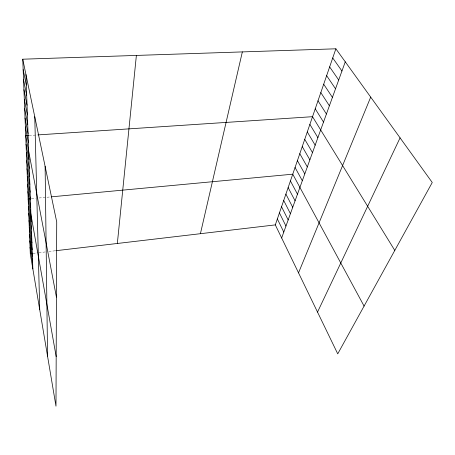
<?xml version="1.0" encoding="UTF-8"?>
<svg xmlns="http://www.w3.org/2000/svg" width="455" height="455" viewBox="0 0 455 455"><rect width="100%" height="100%" fill="white"/><g stroke="black" fill="none" stroke-linecap="round" stroke-linejoin="round"><path stroke-width="0.34" stroke-dasharray="2.27 1.71" d="M32.965 253.395L38.3 252.77M38.965 252.69L45.591 251.911M48.901 251.524L55.14 250.79M31.583 198.693L35.672 198.306M39.079 197.988L49.879 196.975M29.228 135.488L37.663 134.925"/><path stroke-width="0.68" d="M117.344 243.47L136.381 55.43M200.416 233.699L242.344 51.91M335.875 48.799L432.25 182.5L337.735 353.853L275.315 224.889L335.875 48.799L22.75 59.201L30.292 253.714L55.982 406.201L56.721 221.955L22.75 59.201M281.651 237.982L345.265 61.829M298.531 272.858L370.7 97.114M317.522 312.096L400.07 137.865M30.292 253.714L32.294 253.475M55.846 250.705L275.315 224.889M30.9 198.755L28.17 199.011L56.181 356.612M51.216 196.85L292.753 174.185L364.08 306.096M28.528 135.533L25.719 135.721L56.42 297.115M38.356 134.879L312.528 116.685L394.786 250.421M332.724 57.95L341.944 71.02M329.647 66.896L338.702 80.006M326.639 75.649L335.528 88.788M323.693 84.209L332.423 97.381M320.815 92.593L329.392 105.782M317.994 100.794L326.423 114.006M315.23 108.825L323.516 122.054M309.878 124.391L317.886 137.643M307.284 131.939L315.156 145.19M304.736 139.332L312.488 152.59M302.245 146.578L309.872 159.841M299.805 153.682L307.307 166.939M297.405 160.649L304.793 173.901M295.056 167.48L302.325 180.726M290.421 180.954L297.468 194.183M288.14 187.596L295.073 200.809M285.899 194.109L292.73 207.304M283.704 200.501L290.426 213.679M281.548 206.769L288.169 219.93M279.427 212.923L285.956 226.061M277.351 218.963L283.784 232.078M23.154 69.632L26.327 85.051M23.546 79.796L26.691 95.254M23.933 89.698L27.044 105.196M24.308 99.361L27.391 114.887M24.672 108.785L27.727 124.329M25.031 117.981L28.051 133.542M25.378 126.956L28.369 142.529M26.049 144.28L28.983 159.859M26.373 152.641L29.279 168.219M26.691 160.808L29.569 176.381M26.999 168.794L29.854 184.355M27.306 176.603L30.132 192.146M27.601 184.235L30.4 199.768M27.891 191.703L30.667 207.213M28.46 206.377L31.185 221.835M28.739 213.577L31.441 229.007M29.012 220.63L31.691 236.026M29.279 227.528L31.935 242.89M29.541 234.28L32.169 249.607M29.797 240.894L32.402 256.182M30.047 247.366L32.635 262.62M25.958 74.575L32.857 268.922M34.756 116.719L39.733 309.73M45.119 166.359L47.553 356.168"/></g></svg>
